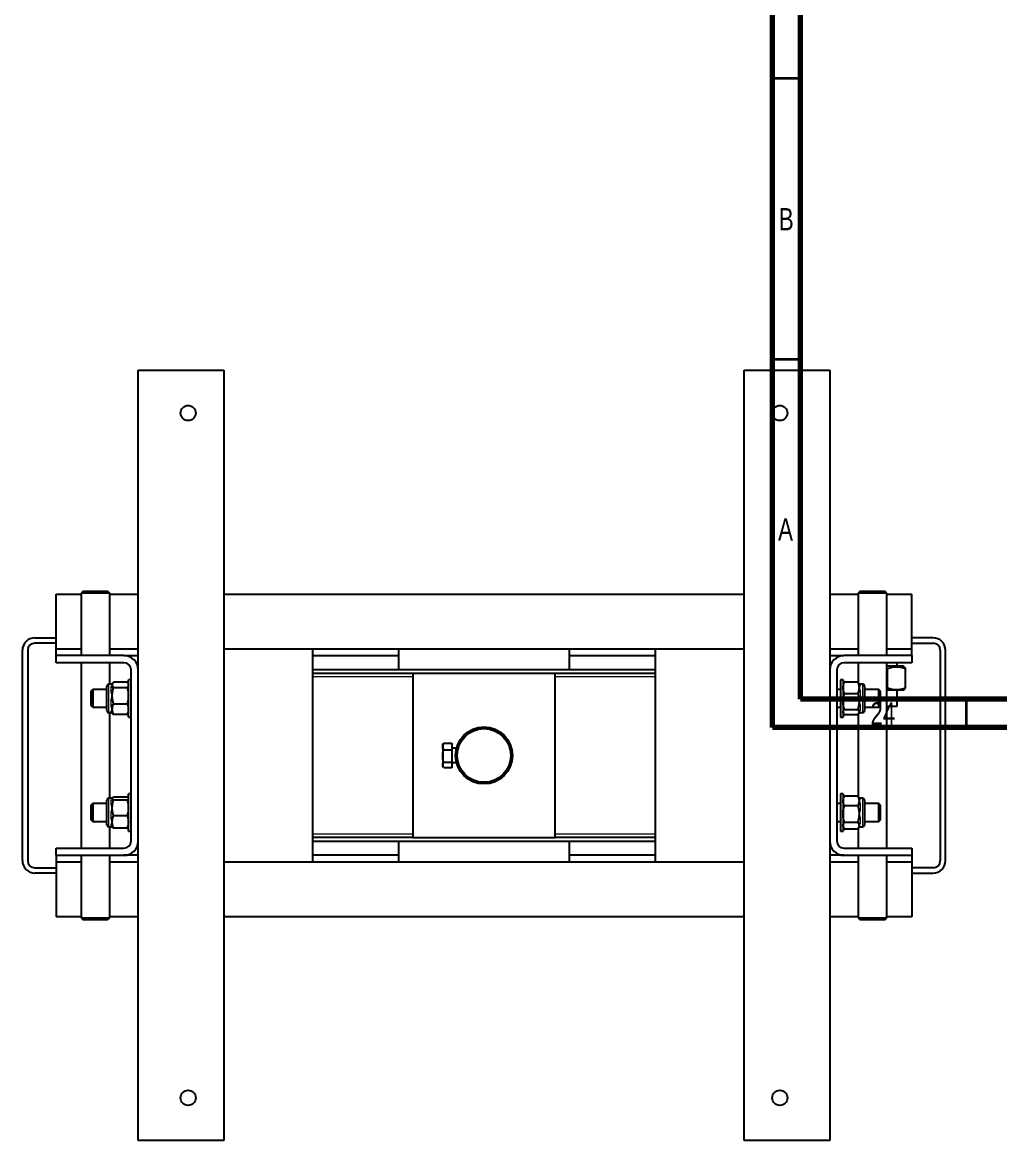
# Model space of a CAD drawing. Header units: millimetres. Extents: x -119 to 1184, y -69 to 836.
# Drawn here: x -118.6 to 55.5, y -68.6 to 130.5 of the extents above; entities that cross this region are included whole.
import ezdxf

# ---------------------------------------------------------------- set-up
doc = ezdxf.new("R2010")
doc.units = ezdxf.units.MM
doc.styles.add('SLDTEXTSTYLE0', font='TXT', dxfattribs={"width": 0.75})

msp = doc.modelspace()

# ---------------------------------------------------------------- linework, layer by layer
at = {"color": 7, "linetype": 'Continuous', "lineweight": 70}
for p, q in [((15, 5), (15, 836)), ((20, 10), (20, 831)), ((1179, 10), (20, 10)), ((1184, 5), (15, 5))]:
    msp.add_line(p, q, dxfattribs=at)
at = {"color": 7, "linetype": 'Continuous', "lineweight": 35}
for p, q in [((20, 120.5), (15, 120.5)), ((20, 70.5), (15, 70.5)), ((49.5, 10), (49.5, 5))]:
    msp.add_line(p, q, dxfattribs=at)
at = {"color": 7, "linetype": 'Continuous', "lineweight": 25}
for p, q in [((-97.98, 68.58), (-82.74, 68.58)), ((-97.98, -68.58), (-97.98, 68.58)), ((-82.74, 68.58), (-82.74, -68.58)), ((9.97, 68.58), (25.21, 68.58)), ((9.97, -68.58), (9.97, 68.58)), ((25.21, 68.58), (25.21, -68.58)), ((-112.58, 28.74), (-108.14, 28.74)), ((-112.58, 18.99), (-112.58, 28.74)), ((-107.83, 29.21), (-108.14, 28.91)), ((-108.14, 28.91), (-108.14, 17.78)), ((-103.06, 28.91), (-108.14, 28.91)), ((-103.36, 29.21), (-107.83, 29.21)), ((-103.06, 28.91), (-103.36, 29.21)), ((-103.06, 17.78), (-103.06, 28.91)), ((-103.06, 28.74), (-97.98, 28.74)), ((-82.74, 28.74), (9.97, 28.74)), ((25.21, 28.74), (30.29, 28.74)), ((30.6, 29.21), (30.29, 28.91)), ((30.29, 28.91), (30.29, 17.78)), ((35.37, 28.91), (30.29, 28.91)), ((35.07, 29.21), (30.6, 29.21)), ((35.37, 28.91), (35.07, 29.21)), ((35.37, 17.78), (35.37, 28.91)), ((35.37, 28.74), (39.82, 28.74)), ((39.82, 18.99), (39.82, 28.74)), ((-116.39, 20.95), (-112.58, 20.95)), ((-112.58, 20), (-116.39, 20)), ((43.63, 20.95), (39.82, 20.95)), ((39.82, 20), (43.63, 20)), ((-118.62, 18.73), (-118.62, -18.73)), ((-117.66, 18.73), (-117.66, -18.73)), ((-112.58, 17.78), (-112.58, 18.99)), ((-112.58, 18.99), (-108.14, 18.99)), ((-103.06, 18.99), (-97.98, 18.99)), ((-82.74, 18.99), (9.97, 18.99)), ((-66.89, -18.99), (-66.89, 18.99)), ((-51.62, 18.99), (-51.62, 15.24)), ((-21.14, 15.24), (-21.14, 18.99)), ((-5.88, 18.99), (-5.88, -18.99)), ((25.21, 18.99), (30.29, 18.99)), ((35.37, 18.99), (39.82, 18.99)), ((39.82, 17.78), (39.82, 18.99)), ((44.9, 18.73), (44.9, -18.73)), ((45.85, -18.73), (45.85, 18.73)), ((-112.58, 16.51), (-112.58, 17.78)), ((-100.52, 17.78), (-112.58, 17.78)), ((-100.52, 16.51), (-112.58, 16.51)), ((-108.14, 16.51), (-108.14, -16.51)), ((-103.06, 12.7), (-103.06, 16.51)), ((-100.52, 17.78), (-97.98, 17.78)), ((-66.89, 17.78), (-51.62, 17.78)), ((-21.14, 17.78), (-5.88, 17.78)), ((25.21, 17.78), (27.75, 17.78)), ((39.82, 17.78), (27.75, 17.78)), ((39.82, 16.51), (27.75, 16.51)), ((30.29, 16.51), (30.29, 12.95)), ((35.37, -16.51), (35.37, 16.51)), ((37.22, 15.91), (37.22, 16.51)), ((39.82, 17.78), (39.82, 16.51)), ((-99.25, -15.24), (-99.25, 15.24)), ((-97.98, -15.24), (-97.98, 15.24)), ((-5.88, 15.24), (-66.89, 15.24)), ((-49.08, 14.6), (-66.89, 14.6)), ((-49.08, 14.6), (-49.08, -14.6)), ((-23.68, 14.6), (-49.08, 14.6)), ((-5.88, 14.6), (-23.68, 14.6)), ((-23.68, -14.6), (-23.68, 14.6)), ((25.21, 15.24), (25.21, -15.24)), ((26.48, 15.24), (26.48, -15.24)), ((38.24, 15.91), (35.36, 15.91)), ((35.37, 15.51), (35.48, 15.48)), ((35.48, 12.04), (35.48, 15.48)), ((38.46, 15.78), (38.24, 15.91)), ((38.7, 12.04), (38.7, 15.48)), ((-102.78, 12.7), (-103.19, 12.7)), ((-102.59, 12.56), (-102.49, 12.87)), ((-102.49, 12.25), (-102.59, 12.56)), ((-102.49, 12.87), (-102.36, 13.04)), ((-102.36, 12.09), (-102.49, 12.25)), ((-102.49, 11.59), (-102.36, 12.09)), ((-99.96, 13.04), (-102.36, 13.04)), ((-102.36, 12.09), (-99.96, 12.09)), ((-99.73, 12.7), (-99.82, 12.85)), ((-99.25, 13.49), (-99.73, 13.49)), ((-99.73, 6.83), (-99.73, 13.49)), ((27.6, 13.49), (27.12, 13.49)), ((27.12, 13.49), (27.12, 7.51)), ((27.6, 13.49), (27.6, 7.51)), ((27.67, 12.83), (27.6, 12.7)), ((27.83, 13.03), (27.68, 12.83)), ((30.23, 13.03), (27.83, 13.03)), ((30.23, 13.03), (30.36, 12.68)), ((30.36, 12.87), (30.23, 13.03)), ((30.36, 12.68), (30.46, 12.04)), ((30.46, 12.04), (30.36, 11.4)), ((31.06, 12.7), (30.64, 12.7)), ((35.37, 12.01), (35.48, 12.04)), ((-106.08, 11.75), (-106.39, 11.44)), ((-106.39, 11.44), (-106.39, 10.68)), ((-106.39, 10.68), (-106.39, 8.88)), ((-103.54, 11.75), (-106.08, 11.75)), ((-106.08, 11.75), (-106.08, 10.81)), ((-106.08, 10.81), (-106.08, 8.57)), ((-102.59, 10.65), (-102.49, 11.59)), ((-102.49, 9.71), (-102.59, 10.65)), ((27.12, 11.75), (26.48, 11.75)), ((27.83, 11.05), (30.23, 11.05)), ((30.36, 11.4), (30.23, 11.05)), ((30.23, 11.05), (30.36, 10.56)), ((30.36, 10.56), (30.46, 9.62)), ((33.95, 11.75), (31.41, 11.75)), ((34.25, 11.44), (33.95, 11.75)), ((33.95, 8.57), (33.95, 11.75)), ((34.25, 8.88), (34.25, 11.44)), ((38.24, 11.61), (35.36, 11.61)), ((37.22, 8.8), (37.22, 11.61)), ((38.24, 11.61), (38.46, 11.74)), ((-106.39, 8.88), (-106.08, 8.57)), ((-106.08, 8.57), (-103.54, 8.57)), ((-102.59, 8.25), (-102.49, 8.88)), ((-102.49, 7.62), (-102.59, 8.25)), ((-102.36, 9.21), (-102.49, 9.71)), ((-102.49, 8.88), (-102.36, 9.21)), ((-102.36, 9.21), (-99.96, 9.21)), ((26.48, 8.57), (27.12, 8.57)), ((27.83, 8.19), (30.23, 8.19)), ((30.36, 8.69), (30.23, 8.19)), ((30.23, 8.19), (30.36, 8.03)), ((30.46, 9.62), (30.36, 8.69)), ((30.36, 8.03), (30.46, 7.74)), ((31.41, 8.57), (33.95, 8.57)), ((33.95, 8.57), (34.25, 8.88)), ((35.37, 8.8), (37.22, 8.8)), ((-103.19, 7.62), (-102.78, 7.62)), ((-103.06, -7.62), (-103.06, 7.62)), ((-102.36, 7.28), (-102.49, 7.62)), ((-102.49, 7.45), (-102.36, 7.28)), ((-99.96, 7.28), (-102.36, 7.28)), ((-99.96, 7.28), (-99.82, 7.48)), ((-99.82, 7.47), (-99.73, 7.62)), ((-99.73, 6.83), (-99.25, 6.83)), ((27.12, 7.51), (27.12, 6.83)), ((27.12, 6.83), (27.6, 6.83)), ((27.6, 7.62), (27.67, 7.49)), ((27.6, 7.51), (27.6, 6.83)), ((27.83, 7.29), (30.23, 7.29)), ((30.36, 7.45), (30.23, 7.29)), ((30.29, 7.37), (30.29, -7.34)), ((30.46, 7.74), (30.37, 7.49)), ((30.64, 7.62), (31.06, 7.62)), ((30.66, 7.62), (30.64, 7.62)), ((-43.6, 2.14), (-43.74, 1.89)), ((-43.56, 2.2), (-43.59, 2.14)), ((-43.56, 2.2), (-42.1, 2.2)), ((-42.1, 2.2), (-42.1, 0.99)), ((-43.74, 1.89), (-43.74, -1.89)), ((-43.56, 0.99), (-42.1, 0.99)), ((-41.3, 1.27), (-42.1, 1.27)), ((-42.1, 0.99), (-42.1, -1.2)), ((-43.74, -1.89), (-43.6, -2.14)), ((-43.56, -1.2), (-42.1, -1.2)), ((-42.1, -1.2), (-42.1, -2.2)), ((-42.1, -1.27), (-41.3, -1.27)), ((-42.1, -2.2), (-43.56, -2.2)), ((-102.74, -7.62), (-103.19, -7.62)), ((-102.59, -7.67), (-102.51, -7.52)), ((-102.49, -7.85), (-102.59, -7.67)), ((-102.49, -7.48), (-102.36, -7.38)), ((-102.36, -7.95), (-102.49, -7.85)), ((-102.49, -8.44), (-102.36, -7.95)), ((-102.36, -7.38), (-99.96, -7.38)), ((-99.96, -7.95), (-102.36, -7.95)), ((-99.73, -7.62), (-99.76, -7.56)), ((-99.25, -6.83), (-99.73, -6.83)), ((-99.73, -13.07), (-99.73, -6.83)), ((27.6, -6.83), (27.12, -6.83)), ((27.12, -6.83), (27.12, -13.49)), ((27.6, -6.83), (27.6, -13.49)), ((27.74, -7.37), (27.6, -7.62)), ((27.83, -7.24), (27.75, -7.37)), ((30.23, -7.24), (27.83, -7.24)), ((30.23, -7.24), (30.36, -7.54)), ((30.31, -7.37), (30.23, -7.24)), ((30.36, -7.45), (30.31, -7.37)), ((30.36, -7.54), (30.46, -8.1)), ((31.06, -7.62), (30.66, -7.62)), ((-106.08, -8.57), (-106.39, -8.88)), ((-106.39, -8.88), (-106.39, -11.44)), ((-103.54, -8.57), (-106.08, -8.57)), ((-106.08, -8.57), (-106.08, -11.75)), ((-102.59, -9.34), (-102.49, -8.44)), ((-102.49, -10.25), (-102.59, -9.34)), ((27.12, -8.57), (26.48, -8.57)), ((30.23, -8.96), (27.83, -8.96)), ((30.36, -8.66), (30.23, -8.96)), ((30.23, -8.96), (30.36, -9.46)), ((30.46, -8.1), (30.36, -8.66)), ((30.36, -9.46), (30.46, -10.41)), ((33.95, -8.57), (31.41, -8.57)), ((34.25, -8.88), (33.95, -8.57)), ((33.95, -9.11), (33.95, -8.57)), ((33.95, -11.75), (33.95, -9.11)), ((34.25, -9.31), (34.25, -8.88)), ((34.25, -11.44), (34.25, -9.31)), ((-106.39, -11.44), (-106.08, -11.75)), ((-106.08, -11.75), (-103.54, -11.75)), ((-102.59, -11.83), (-102.49, -11.11)), ((-102.49, -12.55), (-102.59, -11.83)), ((-102.36, -10.73), (-102.49, -10.25)), ((-102.49, -11.11), (-102.36, -10.73)), ((-99.96, -10.73), (-102.36, -10.73)), ((26.48, -11.75), (27.12, -11.75)), ((27.83, -11.87), (30.23, -11.87)), ((30.36, -11.37), (30.23, -11.87)), ((30.23, -11.87), (30.36, -12.08)), ((30.46, -10.41), (30.36, -11.37)), ((31.41, -11.75), (33.95, -11.75)), ((33.95, -11.75), (34.25, -11.44)), ((-103.19, -12.7), (-102.74, -12.7)), ((-103.06, -16.51), (-103.06, -12.7)), ((-102.51, -12.8), (-102.49, -12.84)), ((-102.36, -12.94), (-102.49, -12.55)), ((-102.49, -12.84), (-102.36, -12.94)), ((-99.96, -12.94), (-102.36, -12.94)), ((-99.76, -12.76), (-99.73, -12.7)), ((-99.73, -13.49), (-99.73, -13.07)), ((-99.73, -13.49), (-99.25, -13.49)), ((27.12, -13.49), (27.6, -13.49)), ((27.6, -12.7), (27.74, -12.95)), ((27.83, -13.08), (30.23, -13.08)), ((30.36, -12.87), (30.23, -13.08)), ((30.29, -12.98), (30.29, -16.51)), ((30.31, -12.95), (30.36, -12.87)), ((30.36, -12.08), (30.46, -12.48)), ((30.46, -12.48), (30.36, -12.87)), ((30.66, -12.7), (31.06, -12.7)), ((-49.08, -14.6), (-66.89, -14.6)), ((-66.89, -15.24), (-5.88, -15.24)), ((-51.62, -15.24), (-51.62, -18.99)), ((-49.08, -14.6), (-23.68, -14.6)), ((-5.88, -14.6), (-23.68, -14.6)), ((-21.14, -18.99), (-21.14, -15.24)), ((-112.58, -16.51), (-100.52, -16.51)), ((-112.58, -17.78), (-112.58, -16.51)), ((-112.58, -17.78), (-100.52, -17.78)), ((-112.58, -17.78), (-112.58, -18.99)), ((-108.14, -17.78), (-108.14, -28.91)), ((-103.06, -28.91), (-103.06, -17.78)), ((-97.98, -17.78), (-100.52, -17.78)), ((-51.62, -17.78), (-66.89, -17.78)), ((-5.88, -17.78), (-21.14, -17.78)), ((27.75, -17.78), (25.21, -17.78)), ((27.75, -16.51), (39.82, -16.51)), ((27.75, -17.78), (39.82, -17.78)), ((30.29, -17.78), (30.29, -28.91)), ((35.37, -28.91), (35.37, -17.78)), ((39.82, -16.51), (39.82, -17.78)), ((39.82, -17.78), (39.82, -18.99)), ((-108.14, -18.99), (-112.58, -18.99)), ((-112.58, -18.99), (-112.58, -28.74)), ((-97.98, -18.99), (-103.06, -18.99)), ((9.97, -18.99), (-82.74, -18.99)), ((30.29, -18.99), (25.21, -18.99)), ((39.82, -18.99), (35.37, -18.99)), ((39.82, -18.99), (39.82, -28.74)), ((-116.39, -20), (-112.58, -20)), ((-112.58, -20.95), (-116.39, -20.95)), ((43.63, -20), (39.82, -20)), ((39.82, -20.95), (43.63, -20.95)), ((-108.14, -28.74), (-112.58, -28.74)), ((-108.14, -28.91), (-107.83, -29.21)), ((-108.14, -28.91), (-103.06, -28.91)), ((-107.83, -29.21), (-105.6, -29.21)), ((-105.6, -29.21), (-103.36, -29.21)), ((-103.36, -29.21), (-103.06, -28.91)), ((-97.98, -28.74), (-103.06, -28.74)), ((9.97, -28.74), (-82.74, -28.74)), ((30.29, -28.74), (25.21, -28.74)), ((30.29, -28.91), (30.6, -29.21)), ((30.29, -28.91), (35.37, -28.91)), ((30.6, -29.21), (32.83, -29.21)), ((32.83, -29.21), (35.07, -29.21)), ((35.07, -29.21), (35.37, -28.91)), ((39.82, -28.74), (35.37, -28.74)), ((-82.74, -68.58), (-97.98, -68.58)), ((25.21, -68.58), (9.97, -68.58))]:
    msp.add_line(p, q, dxfattribs=at)
at = {"color": 8, "linetype": 'Continuous', "lineweight": 18}
for p, q in [((-49.08, 13.97), (-66.89, 13.97)), ((-5.88, 13.97), (-23.68, 13.97)), ((-103.19, 7.67), (-103.19, 12.7)), ((-102.79, 11.5), (-102.79, 12.12)), ((-102.51, 12.85), (-102.49, 12.87)), ((-102.49, 12.25), (-102.49, 11.59)), ((30.36, 12.68), (30.36, 12.87)), ((30.66, 12.7), (30.66, 12.52)), ((31.06, 12.7), (31.06, 7.62)), ((30.36, 10.56), (30.36, 11.4)), ((30.66, 11.32), (30.66, 10.53)), ((-102.79, 8.96), (-102.79, 9.74)), ((-102.49, 9.71), (-102.49, 8.88)), ((30.36, 8.03), (30.36, 8.69)), ((30.66, 8.78), (30.66, 8.17)), ((-103.19, 7.62), (-103.19, 7.67)), ((-102.79, 7.62), (-102.79, 7.78)), ((-102.49, 7.62), (-102.49, 7.45)), ((-103.19, -8.25), (-103.19, -7.62)), ((-102.49, -7.85), (-102.49, -8.44)), ((30.36, -7.54), (30.36, -7.45)), ((30.66, -7.62), (30.66, -7.71)), ((31.06, -7.62), (31.06, -12.7)), ((-103.19, -12.7), (-103.19, -8.25)), ((-102.79, -8.55), (-102.79, -8)), ((30.36, -9.46), (30.36, -8.66)), ((30.66, -8.75), (30.66, -9.51)), ((-102.79, -11.05), (-102.79, -10.24)), ((-102.49, -10.25), (-102.49, -11.11)), ((30.36, -12.08), (30.36, -11.37)), ((30.66, -11.29), (30.66, -11.96)), ((-102.79, -12.67), (-102.79, -12.4)), ((-102.74, -12.7), (-102.79, -12.67)), ((-102.49, -12.55), (-102.49, -12.84)), ((30.36, -12.87), (30.36, -12.87)), ((30.66, -12.7), (30.66, -12.7)), ((-66.89, -13.97), (-49.08, -13.97)), ((-23.68, -13.97), (-5.88, -13.97))]:
    msp.add_line(p, q, dxfattribs=at)
at = {"color": 7, "linetype": 'Continuous', "lineweight": 25, "flags": 128}
msp.add_lwpolyline([(30.4, 7.51), (30.38, 7.49), (30.36, 7.45)], dxfattribs=at)
at = {"color": 7, "linetype": 'Continuous', "lineweight": 25}
for centre, radius in [((-89.09, 60.96), 1.35), ((16.32, 60.96), 1.35), ((-36.38, 0), 5.08), ((-36.38, 0), 4.78), ((-89.09, -60.96), 1.35), ((16.32, -60.96), 1.35)]:
    msp.add_circle(centre, radius, dxfattribs=at)
for centre, radius, start, end in [((-116.39, 18.73), 2.22, 90, 180), ((-116.39, 18.73), 1.27, 90, 180), ((43.63, 18.73), 2.22, 0, 90), ((43.63, 18.73), 1.27, 0, 90), ((-100.52, 15.24), 2.54, 0, 90), ((-100.52, 15.24), 1.27, 0, 90), ((27.75, 15.24), 2.54, 90, 180), ((27.75, 15.24), 1.27, 90, 180), ((-103.19, 12.35), 0.349, 90, 180), ((31.06, 12.35), 0.349, 0, 90), ((-103.19, 7.97), 0.349, 180, 270), ((31.06, 7.97), 0.349, 270, 0), ((-103.19, -7.97), 0.349, 90, 180), ((30.66, -7.27), 0.349, 210, 270), ((31.06, -7.97), 0.349, 0, 90), ((-103.19, -12.35), 0.349, 180, 270), ((30.66, -13.05), 0.349, 90, 150), ((31.06, -12.35), 0.349, 270, 0), ((-100.52, -15.24), 2.54, 270, 0), ((-100.52, -15.24), 1.27, 270, 0), ((27.75, -15.24), 2.54, 180, 270), ((27.75, -15.24), 1.27, 180, 270), ((-116.39, -18.73), 2.22, 180, 270), ((-116.39, -18.73), 1.27, 180, 270), ((43.63, -18.73), 2.22, 270, 0), ((43.63, -18.73), 1.27, 270, 0)]:
    msp.add_arc(centre, radius, start, end, dxfattribs=at)
at = {"color": 8, "linetype": 'Continuous', "lineweight": 18}
for centre, radius, start, end in [((-102.78, 12.49), 0.377, 267.9707, 320.0082), ((30.66, 13.05), 0.349, 210.0499, 270.0138), ((30.65, 12.88), 0.355, 212.8194, 270.7196), ((-102.77, 11.96), 0.466, 267.0712, 306.7274), ((30.63, 11.83), 0.516, 237.6366, 272.8988), ((30.63, 11.95), 1.42, 259.0363, 271.3011), ((-102.76, 8.48), 1.26, 77.5651, 91.4619), ((-102.76, 8.46), 0.502, 56.5116, 92.9199), ((30.63, 8.32), 0.456, 87.0814, 127.748), ((30.65, 7.8), 0.375, 88.0545, 140.6247), ((-102.79, 7.43), 0.354, 32.5196, 90.6483), ((-102.79, 7.27), 0.349, 30.0189, 90.0041), ((-102.78, -7.64), 0.364, 268.5552, 323.6826), ((30.66, -7.36), 0.352, 211.3605, 270.3632), ((-102.77, -8.13), 0.415, 267.284, 313.0083), ((30.64, -8.3), 0.451, 231.6636, 272.9067), ((30.63, -8.67), 0.834, 250.9774, 272.1148), ((-102.76, -16.52), 6.28, 87.5381, 90.2988), ((-102.76, -11.69), 0.635, 64.4827, 92.6062), ((30.63, -11.81), 0.526, 87.117, 121.6854), ((-102.78, -12.76), 0.36, 34.868, 91.1631), ((-102.79, -13.02), 0.35, 30.5306, 90.1459), ((30.64, -12.35), 0.392, 87.5989, 136.8742), ((30.66, -13.04), 0.349, 89.9809, 149.9224)]:
    msp.add_arc(centre, radius, start, end, dxfattribs=at)
at = {"color": 7, "linetype": 'Continuous', "lineweight": 25}
for points, knots in [([(35.48, 15.48), (35.76, 15.58), (36.32, 15.77), (37.16, 15.83), (37.96, 15.73), (38.45, 15.57), (38.7, 15.48)], [0, 0, 0, 0, 0.264609, 0.534956, 0.765347, 1, 1, 1, 1]), ([(38.46, 15.78), (38.52, 15.73), (38.6, 15.67), (38.68, 15.53), (38.7, 15.48)], [0, 0, 0, 0, 0.677967, 1, 1, 1, 1]), ([(-103.54, 8.01), (-103.54, 8.04), (-103.54, 8.11), (-103.54, 8.31), (-103.54, 8.58), (-103.54, 8.93), (-103.54, 9.33), (-103.54, 9.75), (-103.54, 10.18), (-103.54, 10.58), (-103.54, 10.98), (-103.54, 11.36), (-103.54, 11.7), (-103.54, 11.99), (-103.54, 12.2), (-103.54, 12.33), (-103.54, 12.34), (-103.54, 12.35)], [0, 0, 0, 0, 0.062007, 0.127731, 0.196183, 0.266091, 0.335998, 0.404451, 0.470173, 0.532179, 0.594187, 0.659908, 0.728362, 0.79827, 0.868175, 0.93663, 1, 1, 1, 1]), ([(-102.49, 12.87), (-102.51, 12.84), (-102.55, 12.79), (-102.62, 12.74), (-102.7, 12.71), (-102.76, 12.7), (-102.79, 12.7)], [0, 0, 0, 0, 0.256831, 0.514173, 0.764092, 1, 1, 1, 1]), ([(-99.96, 13.04), (-99.89, 12.96), (-99.77, 12.81), (-99.74, 12.64), (-99.73, 12.56)], [0, 0, 0, 0, 0.4954519, 1, 1, 1, 1]), ([(-99.73, 12.56), (-99.74, 12.48), (-99.77, 12.32), (-99.89, 12.17), (-99.96, 12.09)], [0, 0, 0, 0, 0.494517, 1, 1, 1, 1]), ([(-99.96, 12.09), (-99.89, 11.85), (-99.77, 11.38), (-99.74, 10.89), (-99.73, 10.65)], [0, 0, 0, 0, 0.49546, 1, 1, 1, 1]), ([(27.6, 12.04), (27.61, 12.21), (27.63, 12.54), (27.76, 12.86), (27.83, 13.03)], [0, 0, 0, 0, 0.494511, 1, 1, 1, 1]), ([(27.83, 11.05), (27.76, 11.21), (27.63, 11.54), (27.61, 11.87), (27.6, 12.04)], [0, 0, 0, 0, 0.495453, 1, 1, 1, 1]), ([(30.65, 12.7), (30.62, 12.7), (30.57, 12.7), (30.5, 12.73), (30.43, 12.77), (30.4, 12.81), (30.38, 12.83)], [0, 0, 0, 0, 0.238255, 0.488021, 0.744, 1, 1, 1, 1]), ([(31.41, 12.34), (31.41, 12.34), (31.41, 12.35), (31.41, 12.28), (31.41, 12.12), (31.41, 11.87), (31.41, 11.56), (31.41, 11.21), (31.41, 10.95), (31.41, 10.83)], [0, 0, 0, 0, 0.05316, 0.213411, 0.377065, 0.540727, 0.700979, 0.854837, 1, 1, 1, 1]), ([(35.48, 12.04), (35.76, 11.94), (36.32, 11.75), (37.16, 11.69), (37.96, 11.79), (38.45, 11.95), (38.7, 12.04)], [0, 0, 0, 0, 0.264609, 0.534956, 0.765347, 1, 1, 1, 1]), ([(38.46, 11.74), (38.52, 11.79), (38.6, 11.85), (38.68, 11.99), (38.7, 12.04)], [0, 0, 0, 0, 0.677967, 1, 1, 1, 1]), ([(-99.73, 10.65), (-99.74, 10.41), (-99.77, 9.92), (-99.89, 9.45), (-99.96, 9.21)], [0, 0, 0, 0, 0.49451, 1, 1, 1, 1]), ([(27.6, 9.62), (27.61, 9.86), (27.63, 10.35), (27.76, 10.82), (27.83, 11.05)], [0, 0, 0, 0, 0.4945098, 1, 1, 1, 1]), ([(31.41, 10.83), (31.41, 10.7), (31.41, 10.43), (31.41, 10.01), (31.41, 9.57), (31.41, 9.15), (31.41, 8.77), (31.41, 8.46), (31.41, 8.22), (31.41, 8.06), (31.41, 7.98), (31.41, 7.98), (31.41, 7.98)], [0, 0, 0, 0, 0.097312, 0.200452, 0.307882, 0.41759, 0.5273, 0.634728, 0.737866, 0.83518, 0.93249, 1, 1, 1, 1]), ([(-99.96, 9.21), (-99.89, 9.05), (-99.77, 8.74), (-99.74, 8.41), (-99.73, 8.25)], [0, 0, 0, 0, 0.495458, 1, 1, 1, 1]), ([(-99.73, 8.25), (-99.74, 8.08), (-99.77, 7.76), (-99.89, 7.44), (-99.96, 7.28)], [0, 0, 0, 0, 0.49451, 1, 1, 1, 1]), ([(27.83, 8.19), (27.76, 8.42), (27.63, 8.89), (27.61, 9.38), (27.6, 9.62)], [0, 0, 0, 0, 0.495457, 1, 1, 1, 1]), ([(27.6, 7.74), (27.61, 7.82), (27.63, 7.97), (27.76, 8.11), (27.83, 8.19)], [0, 0, 0, 0, 0.4945104, 1, 1, 1, 1]), ([(-102.79, 7.62), (-102.76, 7.62), (-102.7, 7.61), (-102.62, 7.58), (-102.55, 7.53), (-102.51, 7.48), (-102.49, 7.45)], [0, 0, 0, 0, 0.2359088, 0.4858239, 0.7431694, 1, 1, 1, 1]), ([(27.83, 7.29), (27.76, 7.37), (27.63, 7.51), (27.61, 7.66), (27.6, 7.74)], [0, 0, 0, 0, 0.4954579, 1, 1, 1, 1]), ([(30.38, 7.49), (30.4, 7.51), (30.43, 7.55), (30.5, 7.59), (30.57, 7.62), (30.62, 7.62), (30.65, 7.62)], [0, 0, 0, 0, 0.256006, 0.511979, 0.761747, 1, 1, 1, 1]), ([(-43.56, 0.99), (-43.61, 1.1), (-43.71, 1.31), (-43.75, 1.62), (-43.7, 1.92), (-43.61, 2.1), (-43.56, 2.2)], [0, 0, 0, 0, 0.264615, 0.534965, 0.765353, 1, 1, 1, 1]), ([(-43.56, -1.2), (-43.61, -1.02), (-43.7, -0.66), (-43.75, -0.11), (-43.7, 0.45), (-43.61, 0.81), (-43.56, 0.99)], [0, 0, 0, 0, 0.247728, 0.499997, 0.747254, 1, 1, 1, 1]), ([(-43.59, -2.14), (-43.63, -2.07), (-43.72, -1.92), (-43.75, -1.68), (-43.7, -1.43), (-43.61, -1.28), (-43.56, -1.2)], [0, 0, 0, 0, 0.215832, 0.504117, 0.749787, 1, 1, 1, 1]), ([(-102.52, -7.52), (-102.54, -7.54), (-102.58, -7.57), (-102.66, -7.61), (-102.71, -7.62), (-102.74, -7.62)], [0, 0, 0, 0, 0.2834937, 0.5455784, 1, 1, 1, 1]), ([(-99.96, -7.38), (-99.89, -7.43), (-99.8, -7.49), (-99.78, -7.55), (-99.77, -7.57)], [0, 0, 0, 0, 0.750438, 1, 1, 1, 1]), ([(-99.73, -7.67), (-99.74, -7.72), (-99.77, -7.81), (-99.89, -7.91), (-99.96, -7.95)], [0, 0, 0, 0, 0.494502, 1, 1, 1, 1]), ([(-99.96, -7.95), (-99.89, -8.18), (-99.77, -8.63), (-99.74, -9.1), (-99.73, -9.34)], [0, 0, 0, 0, 0.4954576, 1, 1, 1, 1]), ([(27.6, -8.1), (27.61, -7.95), (27.63, -7.66), (27.76, -7.38), (27.83, -7.24)], [0, 0, 0, 0, 0.4945043, 1, 1, 1, 1]), ([(-103.54, -8.51), (-103.54, -8.43), (-103.54, -8.26), (-103.54, -8.08), (-103.54, -7.98), (-103.54, -7.98), (-103.54, -7.98)], [0, 0, 0, 0, 0.254438, 0.524112, 0.805002, 1, 1, 1, 1]), ([(-103.54, -12.34), (-103.54, -12.34), (-103.54, -12.36), (-103.54, -12.28), (-103.54, -12.13), (-103.54, -11.89), (-103.54, -11.61), (-103.54, -11.28), (-103.54, -10.89), (-103.54, -10.47), (-103.54, -10.01), (-103.54, -9.57), (-103.54, -9.16), (-103.54, -8.8), (-103.54, -8.61), (-103.54, -8.51)], [0, 0, 0, 0, 0.027276, 0.112458, 0.195874, 0.275957, 0.351517, 0.427076, 0.50716, 0.590573, 0.675758, 0.760941, 0.844355, 0.924441, 1, 1, 1, 1]), ([(-99.73, -9.34), (-99.74, -9.57), (-99.77, -10.04), (-99.89, -10.5), (-99.96, -10.73)], [0, 0, 0, 0, 0.494508, 1, 1, 1, 1]), ([(27.83, -8.96), (27.76, -8.82), (27.63, -8.54), (27.61, -8.24), (27.6, -8.1)], [0, 0, 0, 0, 0.4954552, 1, 1, 1, 1]), ([(27.6, -10.41), (27.61, -10.17), (27.63, -9.68), (27.76, -9.2), (27.83, -8.96)], [0, 0, 0, 0, 0.494509, 1, 1, 1, 1]), ([(31.41, -7.98), (31.41, -7.97), (31.41, -7.96), (31.41, -8.02), (31.41, -8.16), (31.41, -8.37), (31.41, -8.64), (31.41, -8.98), (31.41, -9.37), (31.41, -9.81), (31.41, -10.26), (31.41, -10.69), (31.41, -11.1), (31.41, -11.33), (31.41, -11.44)], [0, 0, 0, 0, 0.020404, 0.11247, 0.200858, 0.284256, 0.367651, 0.456042, 0.548108, 0.642127, 0.736147, 0.828213, 0.916604, 1, 1, 1, 1]), ([(-99.96, -10.73), (-99.89, -10.91), (-99.77, -11.27), (-99.74, -11.64), (-99.73, -11.83)], [0, 0, 0, 0, 0.495461, 1, 1, 1, 1]), ([(-99.73, -11.83), (-99.74, -12.02), (-99.77, -12.39), (-99.89, -12.75), (-99.96, -12.94)], [0, 0, 0, 0, 0.494515, 1, 1, 1, 1]), ([(27.83, -11.87), (27.76, -11.64), (27.63, -11.16), (27.61, -10.66), (27.6, -10.41)], [0, 0, 0, 0, 0.495458, 1, 1, 1, 1]), ([(27.6, -12.48), (27.61, -12.37), (27.63, -12.17), (27.76, -11.97), (27.83, -11.87)], [0, 0, 0, 0, 0.4945044, 1, 1, 1, 1]), ([(31.41, -11.44), (31.41, -11.54), (31.41, -11.76), (31.41, -12.02), (31.41, -12.22), (31.41, -12.34), (31.41, -12.34), (31.41, -12.34)], [0, 0, 0, 0, 0.193269, 0.398125, 0.611494, 0.829391, 1, 1, 1, 1]), ([(-102.74, -12.7), (-102.71, -12.7), (-102.66, -12.71), (-102.58, -12.75), (-102.54, -12.78), (-102.52, -12.8)], [0, 0, 0, 0, 0.454469, 0.716551, 1, 1, 1, 1]), ([(-99.96, -12.94), (-99.89, -12.89), (-99.8, -12.83), (-99.78, -12.77), (-99.77, -12.75)], [0, 0, 0, 0, 0.750444, 1, 1, 1, 1]), ([(27.83, -13.08), (27.76, -12.98), (27.63, -12.78), (27.61, -12.58), (27.6, -12.48)], [0, 0, 0, 0, 0.495448, 1, 1, 1, 1])]:
    msp.add_open_spline(points, degree=3, knots=knots, dxfattribs=at)
at = {"color": 8, "linetype": 'Continuous', "lineweight": 18}
for points, knots in [([(-102.79, 12.12), (-102.78, 12.21), (-102.75, 12.4), (-102.64, 12.51), (-102.59, 12.56)], [0, 0, 0, 0, 0.498563, 1, 1, 1, 1]), ([(-102.59, 12.56), (-102.64, 12.61), (-102.75, 12.68), (-102.77, 12.69), (-102.78, 12.69)], [0, 0, 0, 0, 0.546723, 1, 1, 1, 1]), ([(30.66, 12.52), (30.65, 12.46), (30.62, 12.33), (30.51, 12.14), (30.46, 12.04)], [0, 0, 0, 0, 0.498565, 1, 1, 1, 1]), ([(30.46, 12.04), (30.51, 11.94), (30.62, 11.73), (30.65, 11.45), (30.66, 11.32)], [0, 0, 0, 0, 0.501455, 1, 1, 1, 1]), ([(-102.59, 10.65), (-102.64, 10.79), (-102.75, 11.08), (-102.78, 11.36), (-102.79, 11.5)], [0, 0, 0, 0, 0.501462, 1, 1, 1, 1]), ([(-102.79, 9.74), (-102.78, 9.89), (-102.75, 10.21), (-102.64, 10.5), (-102.59, 10.65)], [0, 0, 0, 0, 0.498555, 1, 1, 1, 1]), ([(30.66, 10.53), (30.65, 10.38), (30.62, 10.06), (30.51, 9.77), (30.46, 9.62)], [0, 0, 0, 0, 0.498558, 1, 1, 1, 1]), ([(-102.59, 8.25), (-102.64, 8.35), (-102.75, 8.55), (-102.78, 8.82), (-102.79, 8.96)], [0, 0, 0, 0, 0.50146, 1, 1, 1, 1]), ([(-102.79, 7.78), (-102.78, 7.84), (-102.75, 7.97), (-102.64, 8.15), (-102.59, 8.25)], [0, 0, 0, 0, 0.498559, 1, 1, 1, 1]), ([(30.46, 9.62), (30.51, 9.48), (30.62, 9.19), (30.65, 8.92), (30.66, 8.78)], [0, 0, 0, 0, 0.501464, 1, 1, 1, 1]), ([(30.66, 8.17), (30.65, 8.08), (30.62, 7.89), (30.51, 7.79), (30.46, 7.74)], [0, 0, 0, 0, 0.4985405, 1, 1, 1, 1]), ([(30.46, 7.74), (30.51, 7.7), (30.62, 7.62), (30.65, 7.62), (30.66, 7.62)], [0, 0, 0, 0, 0.5014677, 1, 1, 1, 1]), ([(-102.79, -8), (-102.78, -7.93), (-102.75, -7.77), (-102.64, -7.7), (-102.59, -7.67)], [0, 0, 0, 0, 0.498548, 1, 1, 1, 1]), ([(-102.59, -7.67), (-102.65, -7.64), (-102.72, -7.61), (-102.74, -7.62), (-102.74, -7.62)], [0, 0, 0, 0, 0.908892, 1, 1, 1, 1]), ([(30.66, -7.71), (30.65, -7.76), (30.62, -7.85), (30.51, -8.02), (30.46, -8.1)], [0, 0, 0, 0, 0.498559, 1, 1, 1, 1]), ([(-102.59, -9.34), (-102.64, -9.2), (-102.75, -8.93), (-102.78, -8.67), (-102.79, -8.55)], [0, 0, 0, 0, 0.501455, 1, 1, 1, 1]), ([(-102.79, -10.24), (-102.78, -10.09), (-102.75, -9.77), (-102.64, -9.48), (-102.59, -9.34)], [0, 0, 0, 0, 0.498558, 1, 1, 1, 1]), ([(30.46, -8.1), (30.51, -8.19), (30.62, -8.37), (30.65, -8.63), (30.66, -8.75)], [0, 0, 0, 0, 0.5014691, 1, 1, 1, 1]), ([(30.66, -9.51), (30.65, -9.66), (30.62, -9.97), (30.51, -10.27), (30.46, -10.41)], [0, 0, 0, 0, 0.498556, 1, 1, 1, 1]), ([(-102.59, -11.83), (-102.64, -11.72), (-102.75, -11.49), (-102.78, -11.2), (-102.79, -11.05)], [0, 0, 0, 0, 0.501458, 1, 1, 1, 1]), ([(-102.79, -12.4), (-102.78, -12.32), (-102.75, -12.16), (-102.64, -11.94), (-102.59, -11.83)], [0, 0, 0, 0, 0.498569, 1, 1, 1, 1]), ([(30.46, -10.41), (30.51, -10.56), (30.62, -10.86), (30.65, -11.15), (30.66, -11.29)], [0, 0, 0, 0, 0.501455, 1, 1, 1, 1]), ([(30.66, -11.96), (30.65, -12.06), (30.62, -12.28), (30.51, -12.41), (30.46, -12.48)], [0, 0, 0, 0, 0.498555, 1, 1, 1, 1]), ([(30.46, -12.48), (30.51, -12.53), (30.62, -12.64), (30.65, -12.68), (30.66, -12.7)], [0, 0, 0, 0, 0.5014723, 1, 1, 1, 1])]:
    msp.add_open_spline(points, degree=3, knots=knots, dxfattribs=at)

# ---------------------------------------------------------------- texts
at = {"color": 7, "linetype": 'Continuous', "lineweight": 0, "attachment_point": 2, "style": 'SLDTEXTSTYLE0'}
for s, insert, char_height in [('B', (17.47, 97.46), 3.97), ('A', (17.34, 42.21), 3.97), ('24', (34.67, 9.46), 3.969)]:
    msp.add_mtext(s, dxfattribs=dict(at, insert=insert, char_height=char_height))

doc.saveas('drawing.dxf')
